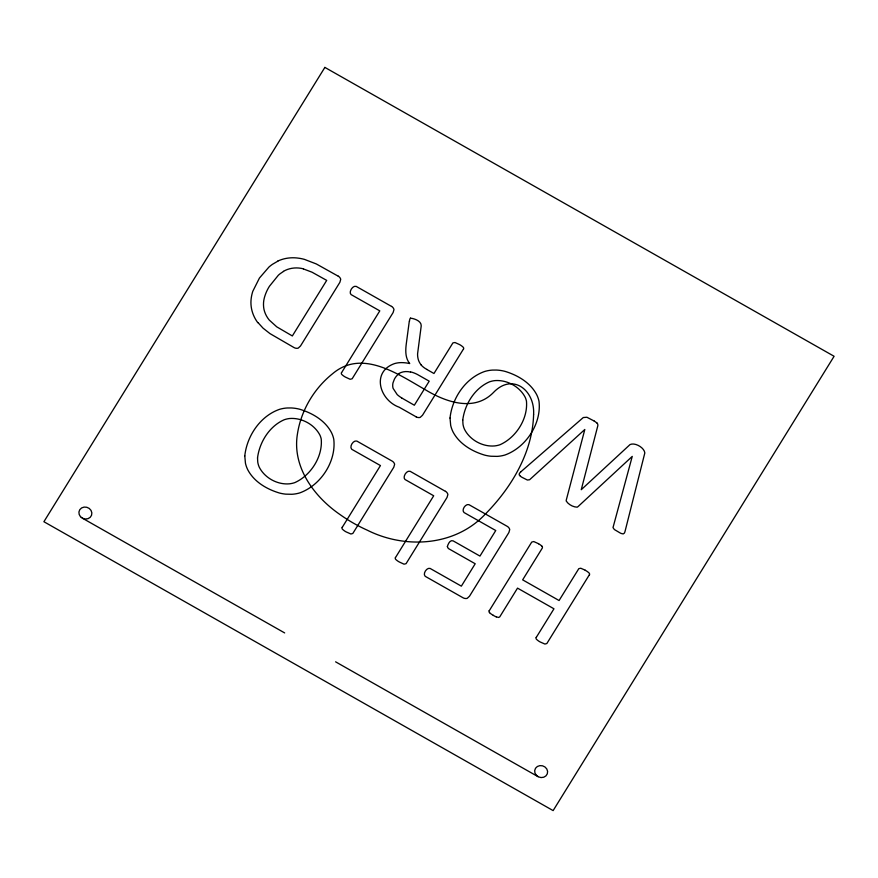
<?xml version="1.0" encoding="UTF-8"?>
<svg xmlns="http://www.w3.org/2000/svg" width="878" height="878" viewBox="0 0 878 878"><rect width="100%" height="100%" fill="white"/><g stroke="black" fill="none" stroke-linecap="round" stroke-linejoin="round"><path stroke-width="1.32" d="M409.302 321.161L406.338 343.452C405.438 350.212 405.098 357.95 409.708 363.547A36.404 32.969 19.4 0 0 401.663 362.614A23.991 21.72 19.4 0 0 394.431 363.624C371.01 372.009 379.669 400.214 399.161 407.205L416.172 416.852M341.597 372.612L379.79 310.867L351.09 294.591C348.412 292.506 352.429 285.163 356.172 286.371L391.555 306.433M342.266 527.316L380.448 465.57L351.749 449.295C349.082 446.693 353.23 439.966 356.83 441.063L392.214 461.137A5.191 4.697 19.4 0 1 394.354 463.529A3.062 2.766 19.4 0 1 394.617 464.341L393.783 467.25L352.824 533.462L350.893 534L346.108 531.881A15.178 13.741 19.4 0 1 342.53 529.291A1.899 1.723 19.4 0 1 342.157 527.261M463.397 349.137L422.516 415.239L420.255 417.335A3.062 2.766 19.4 0 1 419.388 417.533A5.191 4.697 19.4 0 1 416.15 416.885M395.517 557.53L433.699 495.774L404.999 479.498C402.311 477.38 406.349 470.081 410.081 471.277L445.464 491.351M489.276 610.715L531.728 542.077L533.769 541.561L538.587 543.734M536.282 637.384L553.963 608.794L517.526 588.128L499.747 616.872L498.605 617.453L496.257 616.85M589.303 574.881L546.851 643.519L544.909 644.057L540.135 641.95A15.178 13.741 19.4 0 1 536.546 639.349A1.899 1.723 19.4 0 1 536.173 637.329M520.687 471.947L583.277 417.544L586.899 417.248L594.285 421.078M283.528 271.423L280.258 273.629A38.511 34.879 19.4 0 0 278.359 275.22L269.425 286.283A50.694 45.908 19.4 0 0 264.311 297.96A30.28 27.427 19.4 0 0 263.993 309.484A27.196 24.628 19.4 0 0 269.261 320.064L276.757 326.846L292.341 335.956L326.704 280.389L312.008 272.191L303.371 268.92M410.684 318.187C414.57 318.626 421.484 321.085 421.22 325.881L417.599 353.68A22.071 19.985 19.4 0 0 418.334 359.695A15.815 14.322 19.4 0 0 421.199 364.952M277.854 261.15L272.421 264.333A47.5 43.011 19.4 0 0 268.953 267.044L259.438 278.052L252.809 291.276A46.699 42.287 19.4 0 0 251.24 298.136A37.139 33.638 19.4 0 0 257.748 322.643M338.304 276.23L316.31 263.949L304.49 259.394A43.933 39.784 19.4 0 0 300.078 258.406L298.992 258.242A35.68 32.31 19.4 0 0 277.799 261.062M426.851 369.473L433.962 373.501L452.916 342.892L454.991 342.519L459.545 344.571A15.178 13.741 19.4 0 1 463.134 347.161A1.899 1.723 19.4 0 1 463.507 349.181M82.258 518.108L284.67 632.928M335.594 661.825L538.016 776.646M585.264 570.206L580.775 568.231L578.811 568.648L559.077 600.519L522.651 579.853L542.242 548.179A1.899 1.723 19.4 0 0 541.945 546.237M493.26 615.357L494.029 615.785A18.054 16.353 19.4 0 0 496.257 616.861M401.652 397.932L414.339 405.23L429.21 381.173L418.828 375.279A26.823 24.288 19.4 0 0 410.564 371.877M520.424 476.26L519.172 474.833L519.392 473.472A15.299 13.85 19.4 0 1 520.709 471.958M257.934 322.533L263.082 328.185L269.985 333.607L294.141 347.633A5.191 4.697 19.4 0 0 297.357 348.281A3.062 2.766 19.4 0 0 298.235 348.105L300.485 346.02L339.874 282.332L340.697 279.434A3.062 2.766 19.4 0 0 340.466 278.611A5.191 4.697 19.4 0 0 338.315 276.197M489.573 612.657A1.899 1.723 19.4 0 1 489.167 610.66M493.293 615.291A15.409 13.949 19.4 0 1 489.54 612.69M589.445 574.947A1.975 1.789 19.4 0 0 588.94 572.873A15.815 14.322 19.4 0 0 585.22 570.272M538.554 543.789A14.487 13.115 19.4 0 1 541.967 546.215M395.407 557.475A1.899 1.723 19.4 0 0 395.802 559.473A15.178 13.741 19.4 0 0 399.402 562.03L404.045 564.181L406.075 563.665L447.034 497.453L447.868 494.555A3.062 2.766 19.4 0 0 447.626 493.732A5.191 4.697 19.4 0 0 445.486 491.318M520.413 476.26A20.49 18.559 19.4 0 0 522.201 477.423L527.382 480.025L529.599 479.75L584.814 429.485L566.376 499.681A5.378 4.873 19.4 0 0 566.2 500.965C568.275 504.433 573.147 507.111 577.164 507.177A5.378 4.873 19.4 0 0 578.251 506.408L632.248 456.395L613.316 526.46A5.038 4.555 19.4 0 0 613.031 527.645L614.38 529.544L619.956 532.858A23.695 21.456 19.4 0 0 621.185 533.462L623.193 533.923L624.379 533.1A14.191 12.852 19.4 0 0 625.169 530.883L644.825 452.949C644.298 447.604 635.003 442.227 630.042 444.564L581.247 489.704L597.698 426.214A3.852 3.49 19.4 0 0 597.084 423.031M594.263 421.111A15.431 13.971 19.4 0 1 596.963 423.097M409.521 321.172A6.706 6.069 19.4 0 1 410.432 318.034M426.884 369.408A19.217 17.406 19.4 0 1 421.133 365.007M401.674 397.899A26.9 24.364 19.4 0 1 397.185 394.584L393.135 388.427A10.448 9.471 19.4 0 1 392.74 386.386A14.224 12.885 19.4 0 1 393.026 382.786L394.42 379.142A22.565 20.435 19.4 0 1 395.221 377.781A17.187 15.563 19.4 0 1 398.93 373.819M398.766 373.6A14.838 13.433 19.4 0 1 410.509 372.096M341.498 372.568A1.899 1.723 19.4 0 0 341.893 374.566A15.178 13.741 19.4 0 0 345.482 377.123L350.135 379.274L352.166 378.758L393.124 312.546L393.959 309.638A3.062 2.766 19.4 0 0 393.717 308.815A5.191 4.697 19.4 0 0 391.577 306.411M283.462 271.324A25.736 23.3 19.4 0 1 303.404 268.822M244.786 455.945L245.445 463.189A31.246 28.305 19.4 0 0 247.87 469.982C254.225 481.879 266.791 489.233 279.369 492.997A37.82 34.253 19.4 0 0 285.756 494.149L291.902 494.281A34.033 30.818 19.4 0 0 299.705 492.92C320.711 485.391 336.384 461.576 333.772 439.241A30.598 27.712 19.4 0 0 331.401 432.448C325.047 420.441 312.359 413.055 299.716 409.247A37.633 34.077 19.4 0 0 291.244 407.952L287.183 407.985A33.529 30.357 19.4 0 0 279.38 409.389C260.151 416.139 246.872 436.114 244.786 455.945M450.03 418.038L450.677 425.292A31.246 28.305 19.4 0 0 453.114 432.086C459.468 443.983 472.035 451.336 484.601 455.1A37.82 34.253 19.4 0 0 491 456.242L497.146 456.384A34.033 30.818 19.4 0 0 504.938 455.024C525.955 447.495 541.627 423.679 539.015 401.345A30.598 27.712 19.4 0 0 536.634 394.551C530.279 382.545 517.603 375.147 504.96 371.35A37.633 34.077 19.4 0 0 496.487 370.055L492.415 370.088A33.529 30.357 19.4 0 0 484.623 371.493C465.384 378.231 452.104 398.217 450.03 418.038M257.528 457.943L257.748 462.037A21.994 19.909 19.4 0 0 259.284 467.239C264.706 477.895 277.305 484.81 289.202 483.844A24.836 22.488 19.4 0 0 294.832 482.604C310.845 475.426 322.841 456.681 321.227 439.033A21.489 19.459 19.4 0 0 319.954 435.181C314.445 424.491 301.736 417.588 289.773 418.499A24.002 21.73 19.4 0 0 284.11 419.794C269.337 426.269 259.471 442.271 257.528 457.943M462.761 420.046L462.98 424.14A21.994 19.909 19.4 0 0 464.517 429.342C469.939 439.999 482.538 446.913 494.446 445.947A24.836 22.488 19.4 0 0 500.065 444.707C516.088 437.518 528.073 418.784 526.46 401.136A21.489 19.459 19.4 0 0 525.187 397.284C519.677 386.594 506.979 379.68 495.005 380.602A24.002 21.73 19.4 0 0 489.342 381.897C474.57 388.372 464.703 404.374 462.761 420.046M533.615 414.295C532.639 452.313 511.523 487.564 485.391 514.025C455.188 546.237 405.427 549.332 367.311 530.202A145.485 131.744 19.4 0 1 340.071 514.596C314.159 496.783 291.891 466.909 297.455 433.864C301.066 410.388 314.039 388.548 332.564 373.743C362.153 348.599 398.272 374.368 425.347 389.744C445.53 401.959 473.966 412.177 493.271 392.696C512.258 372.426 534.932 389.909 533.615 414.295M447.374 546.621L448.307 548.487L475.207 563.753L461.356 586.153L430.055 568.406C426.708 567.353 422.527 573.795 425.182 576.297L463.156 597.841A5.191 4.697 19.4 0 0 466.372 598.489A3.062 2.766 19.4 0 0 467.239 598.313L469.5 596.217L508.878 532.54L509.712 529.643A3.062 2.766 19.4 0 0 509.47 528.819A5.191 4.697 19.4 0 0 507.33 526.405L468.907 504.641C465.527 503.544 461.18 509.997 464.023 512.532L495.752 530.531L479.959 556.081L453.114 540.859C450.085 539.586 448.043 544.053 447.374 546.544M324.871 67.397L43.9 521.719L553.129 810.603L834.1 356.281L324.871 67.397M80.535 516.736A6.552 5.926 19.4 0 0 91.542 515.287A6.552 5.926 19.4 0 0 84.079 507.089A6.552 5.926 19.4 0 0 80.535 516.736M536.304 775.285A6.552 5.926 19.4 0 0 547.301 773.825A6.552 5.926 19.4 0 0 539.849 765.638A6.552 5.926 19.4 0 0 536.304 775.285"/></g></svg>
